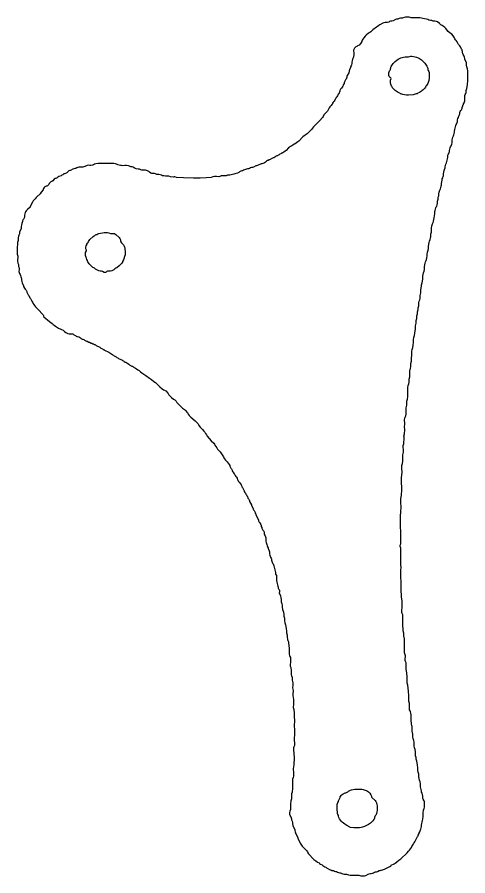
# Model space of a CAD drawing. Header units: metres. Extents: x 0 to 201, y 24 to 297.
# Drawn here: x 113.3 to 142.9, y 130.8 to 187.1 of the extents above; entities that cross this region are included whole.
import ezdxf

# ---------------------------------------------------------------- set-up
doc = ezdxf.new("R2010")
doc.units = ezdxf.units.M

msp = doc.modelspace()

# ---------------------------------------------------------------- linework, layer by layer
for points in [[(138.79, 187.113), (138.705, 187.092), (138.599, 187.05), (138.451, 187.05), (138.367, 187.029), (138.282, 186.986), (138.197, 186.986), (138.134, 186.965), (137.986, 186.88), (137.901, 186.859), (137.795, 186.859), (137.731, 186.838), (137.689, 186.796), (137.605, 186.754), (137.456, 186.754), (137.372, 186.732), (137.308, 186.711), (137.096, 186.605), (137.033, 186.563), (136.948, 186.499), (136.885, 186.457), (136.8, 186.394), (136.737, 186.351), (136.652, 186.288), (136.525, 186.161), (136.44, 186.118), (136.356, 186.055), (136.208, 185.928), (136.144, 185.864), (136.059, 185.759), (135.996, 185.674), (135.953, 185.611), (135.932, 185.568), (135.932, 185.526), (135.869, 185.399), (135.742, 185.272), (135.636, 185.23), (135.594, 185.187), (135.53, 185.166), (135.446, 185.081), (135.382, 184.954), (135.403, 184.721), (135.403, 184.658), (135.382, 184.51), (135.361, 184.446), (135.319, 184.362), (135.297, 184.256), (135.276, 184.171), (135.276, 184.065), (135.255, 183.981), (135.234, 183.917), (135.191, 183.854), (135.191, 183.811), (135.107, 183.663), (135.086, 183.6), (135.086, 183.536), (135.065, 183.473), (134.959, 183.282), (134.938, 183.219), (134.938, 183.176), (134.916, 183.113), (134.895, 183.049), (134.853, 183.007), (134.789, 182.88), (134.768, 182.816), (134.768, 182.774), (134.705, 182.668), (134.705, 182.626), (134.684, 182.584), (134.641, 182.52), (134.599, 182.457), (134.535, 182.393), (134.493, 182.308), (134.493, 182.266), (134.408, 182.097), (134.366, 182.054), (134.324, 181.949), (134.281, 181.885), (134.239, 181.843), (134.218, 181.779), (134.175, 181.737), (134.154, 181.673), (134.112, 181.61), (134.048, 181.547), (134.006, 181.483), (134.006, 181.441), (133.964, 181.377), (133.922, 181.314), (133.837, 181.229), (133.794, 181.166), (133.731, 181.081), (133.689, 180.996), (133.667, 180.954), (133.541, 180.827), (133.435, 180.7), (133.392, 180.594), (133.35, 180.53), (133.181, 180.34), (133.075, 180.255), (133.032, 180.213), (132.757, 179.917), (132.63, 179.747), (132.546, 179.663), (132.334, 179.472), (132.207, 179.387), (132.059, 179.261), (131.784, 178.985), (131.72, 178.943), (131.636, 178.88), (131.551, 178.816), (131.487, 178.795), (131.403, 178.731), (131.339, 178.668), (131.255, 178.625), (131.191, 178.583), (131.127, 178.541), (130.958, 178.371), (130.895, 178.329), (130.81, 178.266), (130.746, 178.223), (130.704, 178.202), (130.662, 178.202), (130.619, 178.16), (130.556, 178.139), (130.514, 178.096), (130.45, 178.054), (130.387, 178.012), (130.344, 178.012), (130.26, 177.969), (130.217, 177.927), (130.154, 177.885), (130.112, 177.885), (129.879, 177.758), (129.836, 177.758), (129.773, 177.715), (129.731, 177.715), (129.667, 177.673), (129.603, 177.609), (129.54, 177.567), (129.498, 177.546), (129.434, 177.525), (129.371, 177.504), (129.328, 177.504), (129.095, 177.377), (129.011, 177.356), (128.969, 177.356), (128.82, 177.271), (128.757, 177.25), (128.693, 177.25), (128.63, 177.228), (128.566, 177.186), (128.503, 177.165), (128.439, 177.165), (128.355, 177.144), (128.291, 177.123), (128.228, 177.101), (128.164, 177.08), (128.101, 177.038), (128.058, 177.038), (127.995, 177.017), (127.91, 176.975), (127.868, 176.932), (127.825, 176.911), (127.762, 176.89), (127.677, 176.869), (127.593, 176.847), (127.529, 176.826), (127.444, 176.805), (127.36, 176.784), (127.275, 176.763), (127.127, 176.763), (127.021, 176.72), (126.958, 176.699), (126.704, 176.699), (126.619, 176.657), (126.555, 176.636), (126.386, 176.657), (126.259, 176.657), (126.153, 176.636), (126.047, 176.594), (125.709, 176.572), (125.328, 176.551), (125.264, 176.551), (125.031, 176.551), (124.883, 176.551), (124.227, 176.572), (123.783, 176.594), (123.656, 176.636), (123.613, 176.636), (123.55, 176.615), (123.38, 176.636), (123.275, 176.678), (123.042, 176.678), (122.936, 176.699), (122.851, 176.72), (122.788, 176.763), (122.703, 176.784), (122.618, 176.805), (122.492, 176.805), (122.407, 176.847), (122.322, 176.869), (122.153, 176.869), (122.089, 176.89), (122.005, 176.953), (121.962, 176.996), (121.878, 177.038), (121.814, 177.059), (121.751, 177.08), (121.497, 177.08), (121.433, 177.101), (121.349, 177.144), (121.264, 177.144), (121.137, 177.165), (121.073, 177.186), (120.925, 177.271), (120.862, 177.292), (120.777, 177.292), (120.692, 177.334), (120.629, 177.356), (120.502, 177.377), (120.396, 177.377), (120.248, 177.356), (120.163, 177.377), (120.1, 177.398), (120.015, 177.419), (119.93, 177.44), (119.846, 177.482), (119.782, 177.504), (119.655, 177.525), (118.639, 177.525), (118.491, 177.504), (118.406, 177.482), (118.322, 177.44), (118.258, 177.419), (118.152, 177.398), (118.089, 177.398), (118.004, 177.419), (117.919, 177.398), (117.771, 177.313), (117.687, 177.292), (117.623, 177.271), (117.369, 177.271), (117.306, 177.25), (117.242, 177.228), (117.179, 177.186), (117.115, 177.186), (117.031, 177.165), (116.967, 177.144), (116.819, 177.059), (116.776, 177.059), (116.713, 177.038), (116.586, 176.911), (116.501, 176.869), (116.438, 176.847), (116.395, 176.847), (116.353, 176.826), (116.311, 176.784), (116.247, 176.763), (116.205, 176.72), (116.057, 176.657), (115.993, 176.615), (115.951, 176.572), (115.866, 176.53), (115.824, 176.53), (115.76, 176.488), (115.655, 176.382), (115.591, 176.339), (115.528, 176.318), (115.422, 176.213), (115.401, 176.149), (115.316, 176.064), (115.274, 176.043), (115.231, 176.043), (115.147, 175.98), (115.104, 175.937), (115.062, 175.874), (115.041, 175.832), (115.041, 175.789), (114.893, 175.641), (114.829, 175.535), (114.617, 175.323), (114.575, 175.281), (114.512, 175.196), (114.385, 175.07), (114.321, 174.985), (114.173, 174.689), (114.173, 174.646), (114.004, 174.498), (113.919, 174.413), (113.877, 174.35), (113.855, 174.308), (113.834, 174.223), (113.813, 174.138), (113.813, 174.053), (113.792, 173.927), (113.771, 173.884), (113.728, 173.842), (113.686, 173.757), (113.686, 173.715), (113.644, 173.651), (113.623, 173.588), (113.602, 173.482), (113.58, 173.397), (113.58, 173.249), (113.559, 173.186), (113.474, 173.037), (113.474, 172.91), (113.432, 172.826), (113.411, 172.762), (113.39, 172.635), (113.39, 172.466), (113.347, 172.339), (113.326, 171.894), (113.326, 171.577), (113.369, 171.45), (113.347, 171.111), (113.369, 170.984), (113.411, 170.9), (113.411, 170.773), (113.453, 170.667), (113.453, 170.561), (113.432, 170.434), (113.453, 170.37), (113.474, 170.307), (113.517, 170.243), (113.538, 170.18), (113.559, 170.095), (113.58, 170.032), (113.602, 169.968), (113.602, 169.884), (113.623, 169.778), (113.644, 169.693), (113.75, 169.503), (113.75, 169.46), (113.813, 169.333), (113.855, 169.27), (113.919, 169.206), (113.961, 169.122), (113.961, 169.079), (114.046, 168.91), (114.088, 168.868), (114.152, 168.719), (114.194, 168.677), (114.279, 168.487), (114.321, 168.423), (114.364, 168.36), (114.427, 168.275), (114.469, 168.212), (114.533, 168.127), (114.681, 167.957), (115.041, 167.598), (115.062, 167.555), (115.062, 167.513), (115.083, 167.471), (115.21, 167.344), (115.316, 167.259), (115.443, 167.153), (115.528, 167.09), (115.612, 167.026), (115.697, 166.963), (115.76, 166.92), (115.845, 166.857), (115.909, 166.814), (115.972, 166.772), (116.036, 166.73), (116.184, 166.666), (116.226, 166.624), (116.332, 166.582), (116.395, 166.539), (116.438, 166.497), (116.522, 166.434), (116.65, 166.37), (116.734, 166.349), (116.946, 166.349), (117.009, 166.328), (117.052, 166.285), (117.157, 166.243), (117.2, 166.201), (117.242, 166.179), (117.284, 166.179), (117.369, 166.158), (117.412, 166.137), (117.475, 166.095), (117.538, 166.031), (117.581, 166.01), (117.623, 166.01), (117.708, 165.968), (117.75, 165.925), (117.877, 165.862), (117.919, 165.862), (118.025, 165.798), (118.068, 165.798), (118.173, 165.735), (118.216, 165.735), (118.279, 165.693), (118.322, 165.693), (118.385, 165.65), (118.427, 165.65), (118.47, 165.629), (118.512, 165.587), (118.745, 165.481), (118.808, 165.417), (118.914, 165.375), (118.957, 165.333), (119.02, 165.312), (119.062, 165.269), (119.338, 165.142), (119.401, 165.1), (119.465, 165.058), (119.528, 165.015), (119.57, 164.973), (119.634, 164.952), (119.676, 164.91), (119.825, 164.846), (119.867, 164.804), (119.93, 164.782), (119.973, 164.74), (120.121, 164.677), (120.184, 164.634), (120.227, 164.592), (120.29, 164.571), (120.332, 164.529), (120.417, 164.486), (120.459, 164.486), (120.502, 164.444), (120.565, 164.423), (120.65, 164.359), (120.713, 164.296), (120.84, 164.232), (120.883, 164.232), (120.946, 164.19), (120.989, 164.148), (121.094, 164.105), (121.158, 164.063), (121.243, 163.999), (121.327, 163.936), (121.412, 163.851), (121.497, 163.788), (121.56, 163.745), (121.624, 163.703), (121.687, 163.661), (121.772, 163.618), (121.856, 163.555), (121.92, 163.512), (122.005, 163.449), (122.068, 163.407), (122.132, 163.364), (122.28, 163.216), (122.386, 163.153), (122.555, 163.005), (122.682, 162.877), (122.83, 162.75), (122.915, 162.687), (122.978, 162.666), (123.063, 162.602), (123.232, 162.433), (123.275, 162.348), (123.444, 162.179), (123.571, 162.073), (123.656, 162.031), (123.761, 161.925), (123.804, 161.84), (124.164, 161.481), (124.291, 161.396), (124.333, 161.353), (124.502, 161.163), (124.545, 161.078), (124.608, 160.994), (124.714, 160.888), (124.989, 160.655), (125.201, 160.443), (125.243, 160.338), (125.328, 160.232), (125.476, 160.083), (125.561, 159.978), (125.624, 159.893), (125.666, 159.808), (125.73, 159.724), (125.793, 159.639), (125.92, 159.491), (126.047, 159.343), (126.217, 159.173), (126.259, 159.11), (126.28, 159.046), (126.344, 158.962), (126.407, 158.877), (126.471, 158.792), (126.555, 158.708), (126.64, 158.602), (126.682, 158.538), (126.725, 158.475), (126.767, 158.411), (126.809, 158.348), (126.852, 158.284), (126.873, 158.221), (126.915, 158.157), (126.979, 158.073), (127.085, 157.967), (127.169, 157.861), (127.233, 157.776), (127.275, 157.713), (127.275, 157.671), (127.339, 157.543), (127.381, 157.501), (127.423, 157.416), (127.423, 157.374), (127.444, 157.332), (127.487, 157.29), (127.508, 157.226), (127.55, 157.162), (127.593, 157.12), (127.614, 157.057), (127.656, 156.993), (127.698, 156.951), (127.741, 156.887), (127.783, 156.781), (127.825, 156.739), (127.847, 156.676), (127.889, 156.633), (127.931, 156.57), (127.974, 156.506), (128.016, 156.443), (128.058, 156.358), (128.058, 156.316), (128.101, 156.273), (128.207, 156.062), (128.207, 156.019), (128.249, 155.935), (128.291, 155.892), (128.312, 155.829), (128.355, 155.787), (128.376, 155.723), (128.418, 155.681), (128.46, 155.575), (128.524, 155.511), (128.545, 155.469), (128.566, 155.406), (128.566, 155.363), (128.693, 155.13), (128.693, 155.088), (128.799, 154.898), (128.799, 154.855), (128.82, 154.813), (128.863, 154.771), (128.926, 154.644), (128.926, 154.601), (128.969, 154.538), (128.969, 154.495), (129.159, 154.136), (129.159, 154.093), (129.201, 154.009), (129.244, 153.966), (129.307, 153.839), (129.328, 153.776), (129.328, 153.712), (129.371, 153.649), (129.371, 153.606), (129.434, 153.48), (129.498, 153.416), (129.519, 153.374), (129.519, 153.225), (129.54, 153.162), (129.582, 153.099), (129.603, 153.035), (129.625, 152.971), (129.625, 152.76), (129.646, 152.675), (129.667, 152.612), (129.688, 152.527), (129.709, 152.442), (129.731, 152.379), (129.773, 152.315), (129.773, 152.273), (129.857, 152.125), (129.879, 152.061), (129.879, 151.934), (129.9, 151.828), (129.921, 151.765), (129.942, 151.701), (129.984, 151.638), (130.006, 151.575), (130.006, 151.511), (130.027, 151.447), (130.048, 151.384), (130.069, 151.321), (130.112, 151.257), (130.133, 151.194), (130.154, 151.13), (130.175, 151.045), (130.196, 150.961), (130.217, 150.876), (130.238, 150.791), (130.26, 150.707), (130.26, 150.601), (130.323, 150.495), (130.323, 150.178), (130.344, 150.072), (130.365, 149.987), (130.387, 149.881), (130.408, 149.797), (130.429, 149.733), (130.45, 149.669), (130.471, 149.627), (130.514, 149.585), (130.535, 149.521), (130.535, 149.479), (130.514, 149.331), (130.577, 149.225), (130.598, 149.161), (130.619, 149.035), (130.641, 148.929), (130.641, 148.78), (130.683, 148.654), (130.704, 148.548), (130.704, 148.421), (130.725, 148.273), (130.768, 148.167), (130.789, 148.103), (130.81, 147.955), (130.81, 147.828), (130.852, 147.701), (130.852, 147.532), (130.874, 147.405), (130.916, 147.278), (130.937, 147.151), (130.958, 147.002), (130.979, 146.875), (130.979, 146.749), (131.022, 146.6), (131.022, 146.473), (131.043, 146.304), (131.064, 146.24), (131.106, 146.156), (131.127, 146.05), (131.149, 145.944), (131.17, 145.69), (131.17, 145.373), (131.191, 145.246), (131.212, 145.182), (131.255, 145.119), (131.255, 145.055), (131.255, 144.822), (131.233, 144.653), (131.233, 144.568), (131.276, 144.463), (131.297, 144.251), (131.297, 144.018), (131.318, 143.912), (131.36, 143.849), (131.36, 143.637), (131.403, 143.468), (131.403, 143.32), (131.381, 143.129), (131.424, 142.96), (131.403, 142.727), (131.403, 142.642), (131.445, 142.367), (131.445, 142.071), (131.424, 141.838), (131.466, 141.711), (131.487, 141.478), (131.487, 141.182), (131.508, 141.034), (131.508, 140.97), (131.487, 140.674), (131.487, 140.589), (131.508, 140.441), (131.508, 140.144), (131.508, 140.039), (131.487, 139.848), (131.508, 139.361), (131.466, 139.277), (131.445, 139.213), (131.445, 139.086), (131.487, 138.557), (131.487, 138.472), (131.466, 138.155), (131.466, 138.091), (131.445, 137.964), (131.424, 137.816), (131.445, 137.562), (131.445, 137.35), (131.424, 137.266), (131.381, 137.139), (131.381, 136.885), (131.381, 136.821), (131.381, 136.567), (131.36, 136.292), (131.318, 136.186), (131.318, 135.869), (131.276, 135.721), (131.255, 135.509), (131.255, 135.149), (131.212, 135.043), (131.191, 134.959), (131.191, 134.832), (131.276, 134.684), (131.297, 134.62), (131.318, 134.556), (131.318, 134.472), (131.36, 134.387), (131.381, 134.303), (131.381, 134.218), (131.403, 134.112), (131.424, 134.048), (131.53, 133.858), (131.53, 133.773), (131.551, 133.689), (131.572, 133.625), (131.593, 133.562), (131.72, 133.329), (131.72, 133.286), (131.889, 132.948), (131.932, 132.884), (131.974, 132.821), (132.017, 132.757), (132.27, 132.503), (132.313, 132.44), (132.355, 132.376), (132.376, 132.313), (132.419, 132.249), (132.779, 131.889), (132.905, 131.784), (133.011, 131.699), (133.117, 131.657), (133.16, 131.614), (133.223, 131.572), (133.329, 131.53), (133.371, 131.487), (133.435, 131.445), (133.498, 131.403), (133.562, 131.381), (133.604, 131.339), (133.858, 131.212), (133.9, 131.212), (133.964, 131.17), (134.027, 131.149), (134.07, 131.149), (134.133, 131.106), (134.197, 131.085), (134.26, 131.085), (134.324, 131.043), (134.387, 131.022), (134.472, 131), (134.535, 131), (134.62, 130.958), (134.684, 130.937), (134.768, 130.916), (134.916, 130.916), (135.043, 130.874), (135.17, 130.852), (135.721, 130.852), (135.869, 130.81), (136.102, 130.81), (136.186, 130.831), (136.334, 130.916), (136.398, 130.937), (136.483, 130.958), (136.546, 130.958), (136.631, 130.979), (136.694, 131), (136.758, 131.043), (136.821, 131.064), (136.885, 131.064), (136.948, 131.085), (137.054, 131.149), (137.118, 131.17), (137.181, 131.191), (137.224, 131.191), (137.287, 131.212), (137.35, 131.233), (137.414, 131.255), (137.753, 131.424), (137.816, 131.466), (137.858, 131.508), (138.049, 131.593), (138.112, 131.636), (138.197, 131.699), (138.345, 131.826), (138.472, 131.932), (138.578, 132.017), (138.811, 132.228), (138.896, 132.313), (138.98, 132.419), (139.044, 132.503), (139.107, 132.588), (139.171, 132.673), (139.213, 132.736), (139.255, 132.8), (139.298, 132.863), (139.319, 132.927), (139.361, 132.969), (139.404, 133.032), (139.573, 133.392), (139.615, 133.435), (139.615, 133.477), (139.679, 133.583), (139.679, 133.625), (139.721, 133.689), (139.742, 133.752), (139.763, 133.816), (139.785, 133.879), (139.806, 133.964), (139.827, 134.048), (139.848, 134.133), (139.869, 134.239), (139.891, 134.324), (139.912, 134.429), (139.933, 134.535), (139.954, 134.705), (139.954, 134.938), (139.975, 135.107), (140.017, 135.234), (140.039, 135.319), (140.039, 135.657), (140.017, 135.721), (139.954, 135.827), (139.933, 135.89), (139.933, 136.038), (139.912, 136.144), (139.891, 136.229), (139.848, 136.292), (139.827, 136.377), (139.806, 136.462), (139.785, 136.567), (139.763, 136.652), (139.763, 136.843), (139.742, 136.969), (139.7, 137.075), (139.679, 137.181), (139.658, 137.308), (139.658, 137.477), (139.615, 137.605), (139.594, 137.71), (139.594, 137.901), (139.573, 138.07), (139.552, 138.218), (139.531, 138.324), (139.488, 138.451), (139.488, 138.578), (139.446, 138.684), (139.446, 138.938), (139.425, 139.086), (139.382, 139.213), (139.361, 139.34), (139.361, 139.552), (139.34, 139.679), (139.298, 139.806), (139.277, 139.912), (139.277, 140.102), (139.234, 140.293), (139.234, 140.61), (139.213, 140.674), (139.171, 140.758), (139.15, 141.034), (139.15, 141.372), (139.129, 141.478), (139.107, 141.563), (139.086, 141.626), (139.044, 141.69), (139.044, 141.753), (139.044, 141.817), (139.044, 142.113), (139.001, 142.261), (139.001, 142.621), (138.98, 142.917), (138.959, 143.108), (138.938, 143.32), (138.896, 143.446), (138.896, 143.827), (138.874, 144.124), (138.832, 144.357), (138.832, 144.78), (138.79, 144.865), (138.769, 144.928), (138.769, 144.992), (138.79, 145.225), (138.769, 145.309), (138.726, 145.436), (138.726, 146.346), (138.684, 146.537), (138.684, 146.727), (138.642, 146.875), (138.62, 147.341), (138.62, 147.913), (138.578, 148.018), (138.557, 148.082), (138.578, 148.548), (138.578, 148.844), (138.536, 149.077), (138.515, 149.627), (138.493, 150.855), (138.515, 151.024), (138.472, 151.215), (138.472, 151.617), (138.493, 151.871), (138.493, 151.998), (138.472, 152.294), (138.43, 152.421), (138.43, 152.485), (138.472, 152.569), (138.472, 152.76), (138.451, 154.326), (138.472, 154.749), (138.515, 154.919), (138.493, 155.363), (138.493, 155.533), (138.536, 155.766), (138.557, 156.125), (138.536, 156.76), (138.536, 156.93), (138.578, 157.247), (138.557, 157.543), (138.557, 157.713), (138.599, 157.84), (138.62, 158.009), (138.62, 158.411), (138.663, 158.581), (138.663, 158.623), (138.642, 159.025), (138.684, 159.131), (138.705, 159.533), (138.705, 159.576), (138.684, 159.639), (138.726, 159.787), (138.748, 160.062), (138.748, 160.105), (138.726, 160.232), (138.748, 160.443), (138.726, 160.74), (138.748, 160.824), (138.769, 160.888), (138.811, 160.972), (138.832, 161.078), (138.832, 161.502), (138.874, 161.671), (138.874, 161.925), (138.917, 162.073), (138.938, 162.243), (138.938, 162.835), (138.959, 162.962), (139.001, 163.068), (139.023, 163.174), (139.023, 163.386), (139.065, 163.534), (139.065, 163.957), (139.107, 164.063), (139.129, 164.232), (139.129, 164.401), (139.171, 164.55), (139.171, 164.782), (139.213, 164.931), (139.213, 165.185), (139.234, 165.312), (139.277, 165.46), (139.298, 165.608), (139.319, 165.777), (139.319, 165.968), (139.34, 166.116), (139.382, 166.243), (139.404, 166.391), (139.425, 166.539), (139.446, 166.666), (139.446, 166.878), (139.488, 167.047), (139.488, 167.217), (139.531, 167.365), (139.531, 167.534), (139.573, 167.661), (139.573, 167.788), (139.615, 167.936), (139.615, 168.063), (139.658, 168.19), (139.658, 168.402), (139.679, 168.487), (139.721, 168.571), (139.742, 168.677), (139.742, 168.868), (139.785, 169.037), (139.785, 169.206), (139.806, 169.355), (139.827, 169.481), (139.848, 169.566), (139.891, 169.693), (139.912, 169.799), (139.933, 169.947), (139.933, 170.138), (139.954, 170.243), (139.975, 170.349), (140.017, 170.455), (140.039, 170.561), (140.039, 170.751), (140.06, 170.879), (140.081, 170.984), (140.102, 171.069), (140.144, 171.154), (140.166, 171.217), (140.187, 171.323), (140.208, 171.471), (140.208, 171.577), (140.229, 171.704), (140.272, 171.831), (140.293, 171.937), (140.293, 172.085), (140.314, 172.233), (140.335, 172.339), (140.356, 172.424), (140.398, 172.529), (140.42, 172.614), (140.441, 172.741), (140.441, 172.91), (140.483, 173.016), (140.504, 173.122), (140.504, 173.27), (140.525, 173.44), (140.547, 173.503), (140.568, 173.567), (140.61, 173.651), (140.631, 173.736), (140.653, 173.842), (140.674, 173.948), (140.695, 174.096), (140.716, 174.223), (140.716, 174.371), (140.737, 174.434), (140.758, 174.519), (140.779, 174.604), (140.801, 174.667), (140.843, 174.731), (140.864, 174.815), (140.885, 174.921), (140.885, 175.048), (140.928, 175.175), (140.928, 175.302), (140.97, 175.408), (140.97, 175.535), (140.991, 175.641), (141.012, 175.704), (141.034, 175.768), (141.076, 175.853), (141.097, 175.937), (141.118, 176.022), (141.139, 176.107), (141.139, 176.213), (141.16, 176.318), (141.182, 176.424), (141.203, 176.509), (141.245, 176.572), (141.266, 176.657), (141.287, 176.742), (141.287, 176.847), (141.309, 176.953), (141.33, 177.059), (141.351, 177.123), (141.393, 177.228), (141.393, 177.292), (141.415, 177.398), (141.436, 177.482), (141.478, 177.567), (141.499, 177.652), (141.52, 177.737), (141.541, 177.821), (141.563, 177.906), (141.563, 178.054), (141.584, 178.118), (141.626, 178.181), (141.647, 178.244), (141.668, 178.308), (141.668, 178.371), (141.69, 178.456), (141.711, 178.541), (141.732, 178.604), (141.774, 178.668), (141.796, 178.731), (141.817, 178.795), (141.838, 178.88), (141.859, 178.985), (141.859, 179.07), (141.88, 179.155), (141.901, 179.239), (141.944, 179.324), (141.965, 179.409), (141.986, 179.493), (142.007, 179.578), (142.007, 179.642), (142.028, 179.747), (142.049, 179.832), (142.071, 179.917), (142.092, 180.001), (142.113, 180.065), (142.155, 180.149), (142.177, 180.213), (142.198, 180.276), (142.198, 180.382), (142.219, 180.467), (142.261, 180.53), (142.261, 180.573), (142.303, 180.657), (142.325, 180.721), (142.346, 180.785), (142.346, 180.869), (142.367, 180.933), (142.409, 180.996), (142.452, 181.038), (142.473, 181.081), (142.494, 181.144), (142.494, 181.187), (142.558, 181.292), (142.558, 181.335), (142.6, 181.398), (142.6, 181.441), (142.642, 181.504), (142.663, 181.568), (142.684, 181.631), (142.684, 181.97), (142.706, 182.033), (142.748, 182.118), (142.769, 182.181), (142.769, 182.308), (142.811, 182.435), (142.833, 182.541), (142.854, 182.689), (142.875, 182.965), (142.875, 183.6), (142.854, 183.727), (142.811, 183.854), (142.79, 183.959), (142.79, 184.129), (142.769, 184.192), (142.684, 184.34), (142.684, 184.404), (142.663, 184.489), (142.642, 184.552), (142.579, 184.658), (142.558, 184.721), (142.536, 184.785), (142.536, 184.87), (142.494, 184.933), (142.494, 184.975), (142.452, 185.018), (142.388, 185.166), (142.346, 185.23), (142.261, 185.314), (142.177, 185.505), (142.113, 185.589), (142.071, 185.632), (142.028, 185.695), (142.007, 185.759), (141.965, 185.822), (141.922, 185.886), (141.817, 185.992), (141.711, 186.055), (141.584, 186.182), (141.436, 186.373), (141.372, 186.436), (141.266, 186.521), (141.203, 186.563), (141.097, 186.605), (141.012, 186.69), (140.885, 186.817), (140.822, 186.838), (140.716, 186.859), (140.61, 186.859), (140.525, 186.902), (140.42, 186.902), (140.314, 186.923), (140.25, 186.965), (140.166, 186.986), (140.039, 187.007), (139.933, 187.029), (139.827, 187.05), (139.721, 187.071), (139.15, 187.071), (139.023, 187.113)], [(139.129, 184.552), (139.213, 184.552), (139.319, 184.531), (139.425, 184.51), (139.51, 184.489), (139.573, 184.468), (139.7, 184.404), (139.763, 184.362), (139.827, 184.319), (140.06, 184.087), (140.102, 184.023), (140.144, 183.959), (140.187, 183.896), (140.229, 183.811), (140.25, 183.748), (140.25, 183.684), (140.272, 183.621), (140.314, 183.557), (140.335, 183.494), (140.335, 183.113), (140.314, 182.965), (140.293, 182.901), (140.272, 182.838), (140.25, 182.774), (140.208, 182.689), (140.166, 182.626), (140.123, 182.584), (140.102, 182.52), (140.06, 182.457), (139.954, 182.351), (139.891, 182.308), (139.827, 182.266), (139.763, 182.224), (139.7, 182.181), (139.594, 182.139), (139.552, 182.097), (139.488, 182.076), (139.425, 182.054), (139.361, 182.033), (139.298, 182.012), (138.98, 181.991), (138.853, 181.991), (138.726, 182.012), (138.62, 182.033), (138.557, 182.054), (138.493, 182.076), (138.451, 182.097), (138.409, 182.139), (138.303, 182.181), (138.239, 182.224), (138.176, 182.266), (138.112, 182.308), (137.943, 182.478), (137.922, 182.541), (137.88, 182.584), (137.816, 182.711), (137.795, 182.795), (137.795, 182.986), (137.858, 183.092), (137.837, 183.134), (137.774, 183.155), (137.71, 183.219), (137.689, 183.282), (137.689, 183.473), (137.71, 183.536), (137.731, 183.6), (137.774, 183.642), (137.795, 183.684), (137.795, 183.727), (137.837, 183.79), (137.837, 183.832), (137.858, 183.875), (137.901, 183.938), (137.943, 184.002), (137.986, 184.065), (138.028, 184.129), (138.112, 184.213), (138.218, 184.298), (138.303, 184.362), (138.43, 184.425), (138.493, 184.446), (138.578, 184.468), (138.663, 184.489), (138.769, 184.51), (138.98, 184.51)], [(119.041, 172.995), (119.253, 172.995), (119.338, 172.974), (119.444, 172.932), (119.697, 172.932), (119.74, 172.91), (119.803, 172.868), (120.015, 172.656), (120.057, 172.593), (120.1, 172.508), (120.1, 172.424), (120.121, 172.381), (120.163, 172.318), (120.29, 172.191), (120.332, 172.106), (120.354, 172.043), (120.375, 171.979), (120.375, 171.873), (120.417, 171.767), (120.417, 171.535), (120.354, 171.429), (120.332, 171.365), (120.332, 171.323), (120.311, 171.26), (120.29, 171.196), (120.227, 171.09), (120.227, 171.048), (120.184, 170.984), (120.015, 170.815), (119.867, 170.688), (119.803, 170.646), (119.74, 170.603), (119.655, 170.54), (119.528, 170.476), (119.444, 170.455), (119.253, 170.455), (119.211, 170.434), (119.168, 170.392), (119.126, 170.37), (119.02, 170.37), (118.914, 170.434), (118.851, 170.455), (118.766, 170.455), (118.681, 170.476), (118.47, 170.582), (118.406, 170.646), (118.343, 170.667), (118.279, 170.709), (118.046, 170.942), (118.004, 171.005), (117.962, 171.069), (117.941, 171.111), (117.941, 171.154), (117.898, 171.217), (117.877, 171.302), (117.856, 171.365), (117.835, 171.429), (117.814, 171.492), (117.814, 171.683), (117.877, 171.789), (117.877, 171.831), (117.835, 171.916), (117.835, 172.043), (117.856, 172.127), (117.898, 172.191), (117.898, 172.233), (117.941, 172.297), (117.983, 172.339), (118.004, 172.403), (118.046, 172.466), (118.089, 172.529), (118.3, 172.741), (118.364, 172.784), (118.427, 172.805), (118.47, 172.847), (118.512, 172.868), (118.554, 172.868), (118.618, 172.91), (118.681, 172.932), (118.787, 172.953), (118.914, 172.974)], [(135.467, 136.483), (135.932, 136.483), (136.017, 136.462), (136.081, 136.44), (136.144, 136.419), (136.208, 136.398), (136.292, 136.356), (136.356, 136.313), (136.44, 136.229), (136.525, 136.123), (136.567, 136.038), (136.567, 135.996), (136.588, 135.953), (136.8, 135.742), (136.843, 135.678), (136.885, 135.594), (136.906, 135.488), (136.927, 135.403), (136.927, 135.086), (136.906, 135.001), (136.885, 134.895), (136.864, 134.832), (136.843, 134.789), (136.8, 134.747), (136.779, 134.705), (136.758, 134.641), (136.758, 134.599), (136.737, 134.535), (136.715, 134.493), (136.652, 134.408), (136.567, 134.324), (136.483, 134.26), (136.419, 134.218), (136.356, 134.175), (136.102, 134.048), (136.038, 134.027), (135.975, 134.006), (135.89, 133.985), (135.763, 133.964), (135.403, 133.964), (135.191, 133.985), (135.128, 134.006), (135.043, 134.048), (135.001, 134.091), (134.938, 134.112), (134.874, 134.154), (134.81, 134.197), (134.726, 134.26), (134.641, 134.324), (134.599, 134.366), (134.535, 134.451), (134.451, 134.556), (134.408, 134.641), (134.387, 134.726), (134.387, 134.768), (134.345, 134.832), (134.324, 134.895), (134.303, 135.234), (134.303, 135.488), (134.324, 135.551), (134.345, 135.615), (134.387, 135.678), (134.387, 135.721), (134.514, 135.953), (134.514, 135.996), (134.599, 136.102), (134.641, 136.144), (134.705, 136.186), (134.832, 136.25), (134.874, 136.25), (135.001, 136.313), (135.043, 136.356), (135.128, 136.398), (135.191, 136.419), (135.255, 136.44), (135.361, 136.462)]]:
    msp.add_lwpolyline(points, close=True)

doc.saveas('drawing.dxf')
